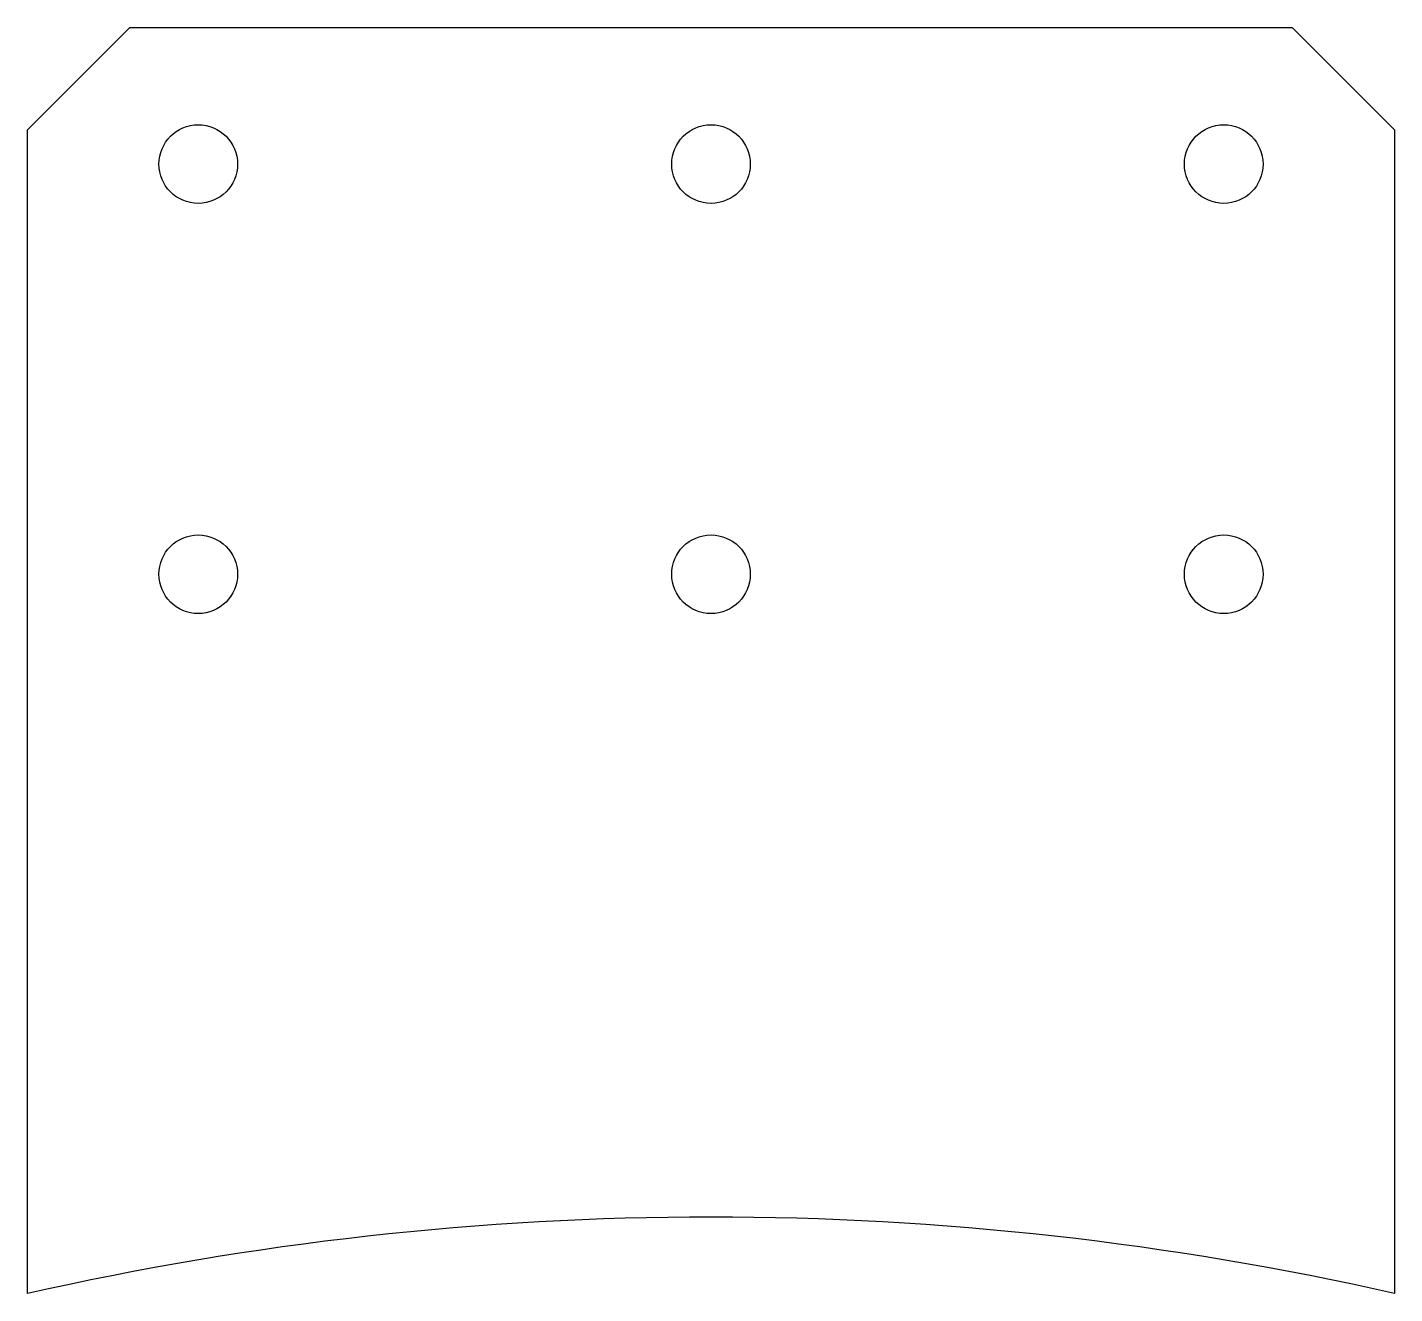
# Model space of a CAD drawing. Header units: millimetres. Extents: x 0 to 400, y 0 to 370.
import ezdxf

# ---------------------------------------------------------------- set-up
doc = ezdxf.new("R2010")
doc.units = ezdxf.units.MM
doc.layers.add('Holes', color=7, linetype='Continuous')

msp = doc.modelspace()

# ---------------------------------------------------------------- linework, layer by layer
at = {"color": 30, "linetype": 'Continuous'}
for p, q in [((0, 340.5), (30, 370.5)), ((30, 370.5), (370, 370.5)), ((370, 370.5), (400, 340.5)), ((0, 0.04), (0, 340.5)), ((400, 340.5), (400, 0.05))]:
    msp.add_line(p, q, dxfattribs=at)
at = {"color": 20, "linetype": 'Continuous'}
msp.add_arc((200.02, -881.61), 904.06, 77.22044, 102.78242, dxfattribs=at)
at = {"layer": 'Holes', "color": 90, "linetype": 'Continuous'}
for centre in [(50, 330.5), (200, 330.5), (350, 330.5), (50, 210.5), (200, 210.5), (350, 210.5)]:
    msp.add_circle(centre, 11.5, dxfattribs=at)

doc.saveas('drawing.dxf')
